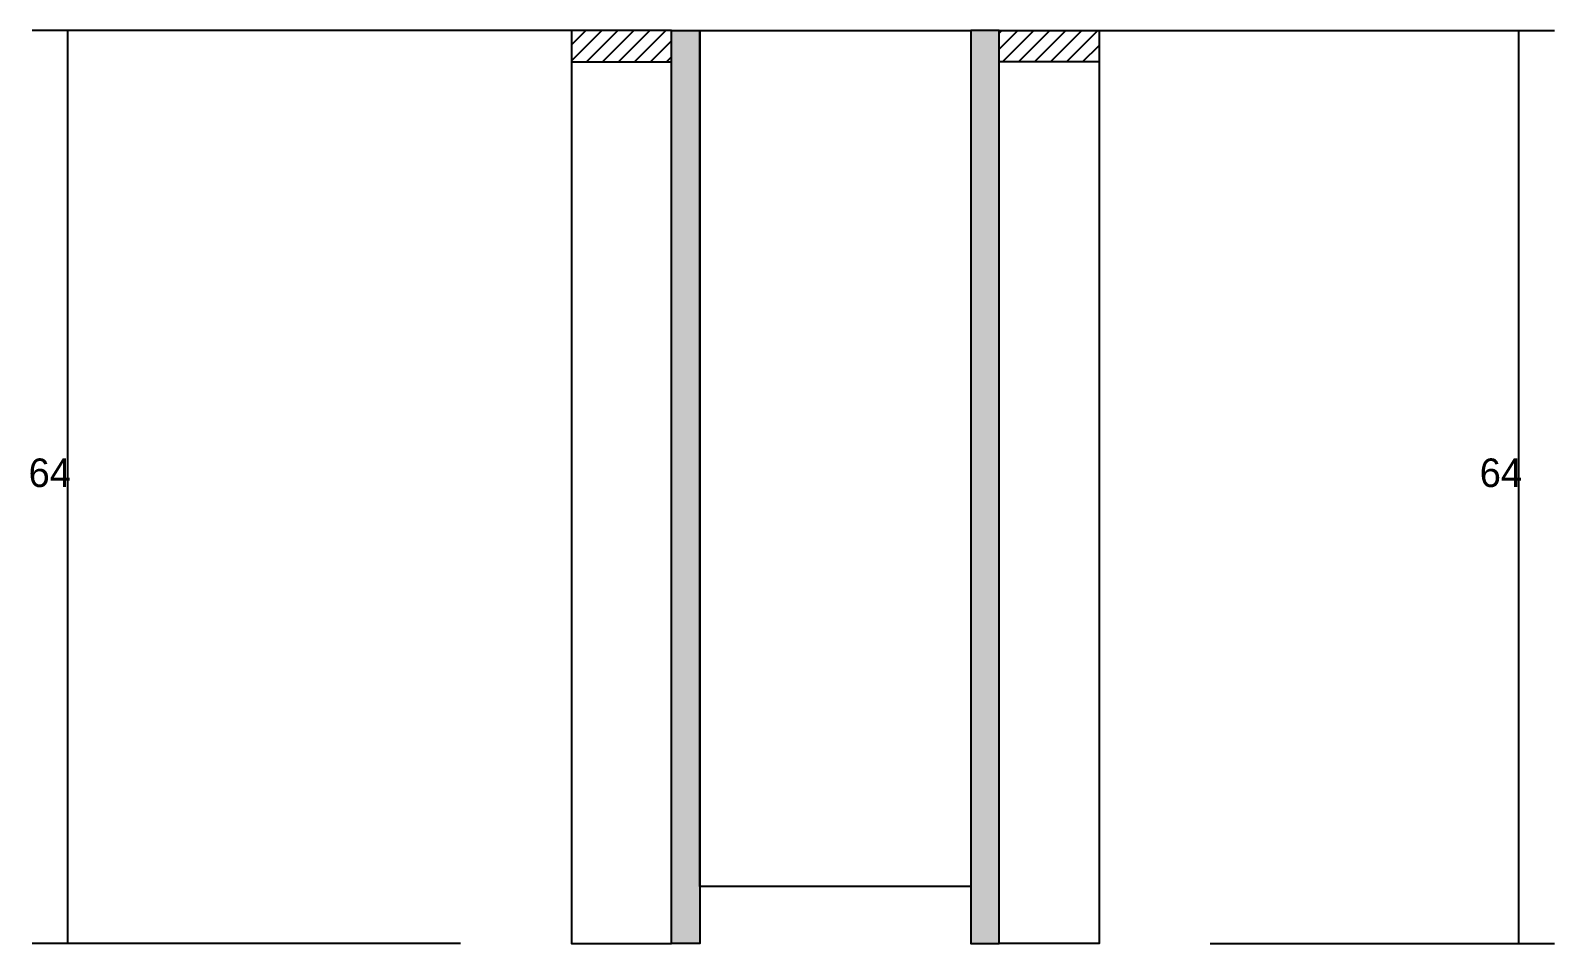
# Model space of a CAD drawing. Header units: metres. Extents: x 3217 to 5468, y 7871 to 9160.
# Drawn here: x 4532.9 to 4746.7, y 7870.6 to 7998.6 of the extents above; entities that cross this region are included whole.
import ezdxf

# ---------------------------------------------------------------- set-up
doc = ezdxf.new("R2010")
doc.units = ezdxf.units.M
for name, color, linetype in [('CONCRETO', 251, 'Continuous'), ('COTA', 241, 'Continuous'), ('Hachura', 253, 'Continuous'), ('Madeira', 126, 'Continuous'), ('Painéis', 200, 'Continuous')]:
    doc.layers.add(name, color=color, linetype=linetype)

msp = doc.modelspace()

# ---------------------------------------------------------------- hatches: boundary and pattern name
at = {"layer": 'Hachura'}
h = msp.add_hatch(dxfattribs=at)
h.set_pattern_fill('ANSI31', scale=0.5)
h.paths.add_polyline_path([(4622.8, 7994.2), (4622.8, 7998.6), (4622.8, 7998.6), (4608.8, 7998.6), (4608.8, 7998.6), (4608.8, 7994.2), (4608.8, 7994.2), (4622.8, 7994.2)])
h = msp.add_hatch(color=8, dxfattribs=at)
h.dxf.hatch_style = 1
h.paths.add_polyline_path([(4622.8, 7998.6), (4626.8, 7998.6), (4626.8, 7998.6), (4626.8, 7870.6), (4626.8, 7870.6), (4622.8, 7870.6), (4622.8, 7870.6), (4622.8, 7998.6)])
h = msp.add_hatch(color=8, dxfattribs=at)
h.dxf.hatch_style = 1
h.paths.add_polyline_path([(4668.8, 7998.6), (4664.8, 7998.6), (4664.8, 7998.6), (4664.8, 7870.6), (4664.8, 7870.6), (4668.8, 7870.6), (4668.8, 7870.6), (4668.8, 7998.6)])
h = msp.add_hatch(dxfattribs=at)
h.set_pattern_fill('ANSI31', scale=0.5)
h.paths.add_polyline_path([(4668.8, 7994.2), (4668.8, 7998.6), (4668.8, 7998.6), (4682.8, 7998.6), (4682.8, 7998.6), (4682.8, 7994.2), (4682.8, 7994.2), (4668.8, 7994.2)])

# ---------------------------------------------------------------- linework, layer by layer
at = {"layer": 'CONCRETO'}
msp.add_lwpolyline([(4626.8, 7998.6), (4626.8, 7998.6), (4664.8, 7998.6), (4664.8, 7970.6), (4664.8, 7970.6), (4664.8, 7878.6), (4626.8, 7878.6), (4626.8, 7998.6)], close=True, dxfattribs=at)
at = {"layer": 'COTA'}
for p, q in [((4608.8, 7998.6), (4533.1, 7998.6)), ((4538.1, 7870.6), (4538.1, 7998.6)), ((4682.8, 7998.6), (4746.7, 7998.6)), ((4741.7, 7870.6), (4741.7, 7998.6)), ((4593.2, 7870.6), (4533.1, 7870.6)), ((4698.4, 7870.6), (4746.7, 7870.6))]:
    msp.add_line(p, q, dxfattribs=at)
at = {"layer": 'Madeira'}
for points in [[(4622.8, 7994.2), (4622.8, 7998.6), (4608.8, 7998.6), (4608.8, 7994.2)], [(4622.8, 7998.6), (4608.8, 7998.6), (4608.8, 7870.6), (4622.8, 7870.6)], [(4668.8, 7994.2), (4668.8, 7998.6), (4682.8, 7998.6), (4682.8, 7994.2)], [(4668.8, 7998.6), (4682.8, 7998.6), (4682.8, 7870.6), (4668.8, 7870.6)]]:
    msp.add_lwpolyline(points, close=True, dxfattribs=at)
at = {"layer": 'Painéis'}
for points in [[(4622.8, 7998.6), (4626.8, 7998.6), (4626.8, 7870.6), (4622.8, 7870.6)], [(4668.8, 7998.6), (4664.8, 7998.6), (4664.8, 7870.6), (4668.8, 7870.6)]]:
    msp.add_lwpolyline(points, close=True, dxfattribs=at)

# ---------------------------------------------------------------- texts
at = {"layer": 'COTA'}
for p in [(4532.6, 7934.6), (4736.2, 7934.6)]:
    msp.add_text('64', height=4, dxfattribs=at).set_placement(p)

doc.saveas('drawing.dxf')
